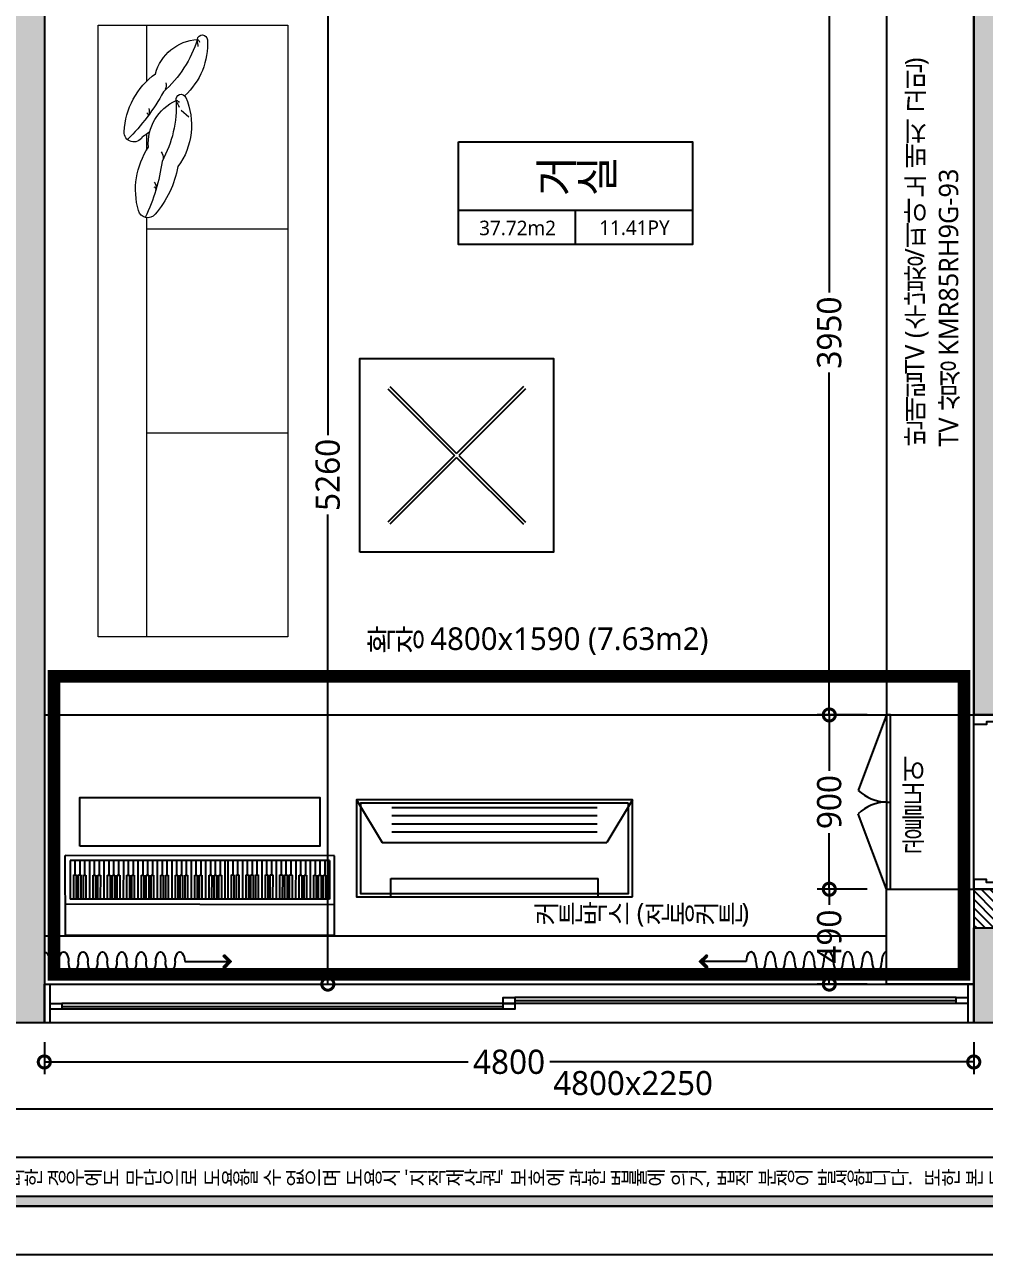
# Model space of a CAD drawing. Header units: millimetres. Extents: x -41292 to 298682, y -22072 to 33155.
# Drawn here: x 197501 to 202458, y 153 to 6505 of the extents above; entities that cross this region are included whole.
import ezdxf
from ezdxf.enums import TextEntityAlignment as Align

# ---------------------------------------------------------------- set-up
doc = ezdxf.new("R2010")
doc.units = ezdxf.units.MM
for name, pattern in [('CONT', [2, 1, 1]), ('DASHED2', [0.375, 0.25, -0.125]), ('HID', [2.3, 1.5, -0.8])]:
    doc.linetypes.add(name, pattern=pattern)
for name, color, linetype in [('0-ELC TEXT', 7, 'Continuous'), ('01. F-소품', 3, 'Continuous'), ('03-TEXT', 3, 'Continuous'), ('F-地坪分割线', 251, 'Continuous'), ('FORM(YOURNAME)-11', 1, 'Continuous'), ('fur', 6, 'Continuous'), ('P-门', 4, 'Continuous'), ('S-DIM', 7, 'Continuous'), ('TEX', 3, 'Continuous'), ('건축_벽체', 2, 'Continuous'), ('문자선', 3, 'Continuous'), ('벽1', 2, 'Continuous'), ('인테리어_가구_제작', 6, 'Continuous'), ('인테리어_기타', 8, 'Continuous'), ('인테리어_치수_내부', 8, 'Continuous'), ('인테리어_해치_벽체', 8, 'Continuous'), ('창호', 4, 'Continuous'), ('틀', 8, 'Continuous'), ('평면_가구', 6, 'Continuous')]:
    doc.layers.add(name, color=color, linetype=linetype)
doc.layers.add('인테리어_가구_보유', color=8, linetype='DASHED2', lineweight=0)
doc.styles.add('YOURNAME', font='@Microsoft JhengHei UI Light.ttf')
doc.styles.add('넥슨고딕', font='@Microsoft JhengHei Light.ttf')
doc.styles.add('돋움', font='malgun.ttf')
doc.styles.add('코레일둥고', font='@Microsoft JhengHei Light.ttf')
doc.dimstyles.new('50', dxfattribs={"dimscale": 50, "dimtxt": 2.5, "dimasz": 2.5, "dimexe": 1.25, "dimexo": 2, "dimtad": 0, "dimdec": 0, "dimtxsty": '넥슨고딕', "dimblk": 'DOTSMALL', "dimcen": 2.5, "dimclrd": 1, "dimclre": 1, "dimclrt": 2, "dimadec": 0, "dimazin": 0, "dimtfac": 1, "dimtdec": 0, "dimtix": 1, "dimtmove": 0, "dimatfit": 3, "dimldrblk": 'DOTSMALL', "dimfxl": 1.25, "dimarcsym": 0})

# ---------------------------------------------------------------- blocks, each defined once
blk = doc.blocks.new('FORM-ELEVATION')
at = {"layer": 'FORM(YOURNAME)-11'}
h = blk.add_hatch(color=256, dxfattribs=at)
h.dxf.hatch_style = 1
h.paths.add_polyline_path([(-10309, 35708), (71691, 35708), (71691, 35508), (-10309, 35508)])
h.paths.add_polyline_path([(-10309, -21492), (71691, -21492), (71691, -21692), (-10309, -21692)])
at = {"layer": 'Defpoints', "color": 158}
blk.add_line((62481, -20692), (-10309, -20692), dxfattribs=at)
blk.add_lwpolyline([(-10309, -21692), (71691, -21692), (71691, 35708), (-10309, 35708)], close=True, dxfattribs=at)
at = {"layer": 'Defpoints'}
blk.add_lwpolyline([(-8309, 33708), (61071, 33708), (61071, -19692), (-8309, -19692)], close=True, dxfattribs=at)
at = {"layer": 'FORM(YOURNAME)-11', "color": 250}
blk.add_lwpolyline([(-11309, -22692), (72691, -22692), (72691, 36708), (-11309, 36708)], close=True, dxfattribs=at)
at = {"layer": 'FORM(YOURNAME)-11'}
blk.add_lwpolyline([(-10309, -21492), (71691, -21492), (71691, -21692), (-10309, -21692)], close=True, dxfattribs=at)
at = {"layer": 'FORM(YOURNAME)-11', "color": 1, "style": 'YOURNAME'}
blk.add_text("- 본 도서는 어떠한 경우에도 무단으로 도용할 수 없으며 도용시 '지적재산권' 보호에 관한 법률에 의거, 법적 분쟁이 발생합니다.  또한 본 도서에 관한 모든 저작권은 당사에 있습니다. -", height=300, dxfattribs=at).set_placement((28146, -21092), align=Align.MIDDLE_CENTER)
at = {"layer": 'FORM(YOURNAME)-11', "color": 3, "style": 'YOURNAME'}
for tag, height, p in [('1', 451, (71041, -1219)), ('2', 451, (71041, -1863)), ('3', 451, (71041, -3150)), ('4', 451, (71041, -5081)), ('5', 515, (71041, -7398)), ('6', 515, (71041, -9650)), ('7', 515, (71041, -11903)), ('8', 515, (71041, -14155)), ('9', 515, (71041, -16408)), ('10', 515, (66791, -18596)), ('11', 515, (71041, -18660)), ('12', 515, (66791, -20848)), ('13', 515, (71041, -20848))]:
    blk.add_attdef(tag, text='', height=height, dxfattribs=at).set_placement(p, align=Align.MIDDLE_RIGHT)
blk = doc.blocks.new('asesdxd')
at = {"layer": '창호'}
for p, q in [((84366, 1479.4), (82086, 1479.4)), ((82026, 1449.4), (79746, 1449.4)), ((82026, 1419.4), (79746, 1419.4)), ((84366, 1449.4), (82086, 1449.4))]:
    blk.add_line(p, q, dxfattribs=at)
at = {"layer": '틀'}
for p, q in [((79656, 1549.4), (84456, 1549.4)), ((79656, 1349.4), (79656, 1549.4)), ((79686, 1349.4), (79686, 1549.4)), ((84426, 1549.4), (84426, 1349.4)), ((84456, 1549.4), (84456, 1349.4)), ((82086, 1464.4), (84366, 1464.4)), ((79746, 1434.4), (82026, 1434.4)), ((84456, 1349.4), (79656, 1349.4))]:
    blk.add_line(p, q, dxfattribs=at)
for points in [[(82026, 1449.4), (82026, 1479.4), (82086, 1479.4), (82086, 1449.4)], [(84366, 1449.4), (84366, 1479.4), (84426, 1479.4), (84426, 1449.4)], [(79686, 1419.4), (79686, 1449.4), (79746, 1449.4), (79746, 1419.4)], [(82026, 1419.4), (82026, 1449.4), (82086, 1449.4), (82086, 1419.4)]]:
    blk.add_lwpolyline(points, close=True, dxfattribs=at)
blk = doc.blocks.new('cvldksih')
at = {"layer": 'fur', "color": 8}
for p, q in [((322908.6, 20529.8), (321518.6, 20531.9)), ((321518.6, 20531.9), (321519.1, 20123.2)), ((322908.6, 20531.1), (322909.1, 20121.1)), ((322908.8, 20371.1), (321518.8, 20373.2)), ((321544.1, 20146.6), (321544.3, 20346.6)), ((321544.3, 20346.6), (322884.3, 20346.3)), ((321562.9, 20221.6), (321563, 20346.6)), ((321575.5, 20346.5), (321575.4, 20221.5)), ((321587.9, 20221.5), (321588, 20346.5)), ((321600.5, 20346.5), (321600.4, 20221.5)), ((321612.9, 20221.5), (321613, 20346.5)), ((321625.5, 20346.5), (321625.4, 20221.5)), ((321644.1, 20146.5), (321644.3, 20346.5)), ((321662.9, 20221.4), (321663, 20346.4)), ((321675.5, 20346.4), (321675.4, 20221.4)), ((321687.9, 20221.4), (321688, 20346.4)), ((321700.5, 20346.4), (321700.4, 20221.4)), ((321719.1, 20146.4), (321719.3, 20346.4)), ((321737.9, 20221.4), (321738, 20346.4)), ((321750.5, 20346.3), (321750.4, 20221.3)), ((321762.9, 20221.3), (321763, 20346.3)), ((321775.5, 20346.3), (321775.4, 20221.3)), ((321787.9, 20221.3), (321788, 20346.3)), ((321800.5, 20346.3), (321800.4, 20221.3)), ((321819.1, 20146.3), (321819.3, 20346.3)), ((321837.9, 20221.2), (321838, 20346.2)), ((321850.5, 20346.2), (321850.4, 20221.2)), ((321862.9, 20221.2), (321863, 20346.2)), ((321875.5, 20346.2), (321875.4, 20221.2)), ((321894.1, 20146.2), (321894.3, 20346.2)), ((321912.9, 20221.2), (321913, 20346.2)), ((321925.5, 20346.1), (321925.4, 20221.1)), ((321937.9, 20221.1), (321938, 20346.1)), ((321950.5, 20346.1), (321950.4, 20221.1)), ((321962.9, 20221.1), (321963, 20346.1)), ((321975.5, 20346.1), (321975.4, 20221.1)), ((321994.1, 20146.1), (321994.3, 20346.1)), ((322012.9, 20221), (322013, 20346)), ((322025.5, 20346), (322025.4, 20221)), ((322037.9, 20221), (322038, 20346)), ((322050.5, 20346), (322050.4, 20221)), ((322069.1, 20146), (322069.3, 20346)), ((322084.1, 20147.2), (322084.3, 20347.2)), ((322102.9, 20222.2), (322103, 20347.2)), ((322115.5, 20347.2), (322115.4, 20222.2)), ((322127.9, 20222.2), (322128, 20347.2)), ((322140.5, 20347.1), (322140.4, 20222.1)), ((322152.9, 20222.1), (322153, 20347.1)), ((322165.5, 20347.1), (322165.4, 20222.1)), ((322184.1, 20147.1), (322184.3, 20347.1)), ((322202.9, 20222.1), (322203, 20347.1)), ((322215.5, 20347), (322215.4, 20222)), ((322227.9, 20222), (322228, 20347)), ((322240.5, 20347), (322240.4, 20222)), ((322259.1, 20147), (322259.3, 20347)), ((322277.9, 20222), (322278, 20347)), ((322290.5, 20347), (322290.4, 20222)), ((322302.9, 20221.9), (322303, 20346.9)), ((322315.5, 20346.9), (322315.4, 20221.9)), ((322327.9, 20221.9), (322328, 20346.9)), ((322340.5, 20346.9), (322340.4, 20221.9)), ((322359.1, 20146.9), (322359.3, 20346.9)), ((322377.9, 20221.9), (322378, 20346.9)), ((322390.5, 20346.8), (322390.4, 20221.8)), ((322402.9, 20221.8), (322403, 20346.8)), ((322415.5, 20346.8), (322415.4, 20221.8)), ((322434.1, 20146.8), (322434.3, 20346.8)), ((322452.9, 20221.8), (322453, 20346.8)), ((322465.5, 20346.8), (322465.4, 20221.8)), ((322477.9, 20221.7), (322478, 20346.7)), ((322490.5, 20346.7), (322490.4, 20221.7)), ((322502.9, 20221.7), (322503, 20346.7)), ((322515.5, 20346.7), (322515.4, 20221.7)), ((322534.1, 20146.7), (322534.3, 20346.7)), ((322552.9, 20221.7), (322553, 20346.7)), ((322565.5, 20346.6), (322565.4, 20221.6)), ((322577.9, 20221.6), (322578, 20346.6)), ((322590.5, 20346.6), (322590.4, 20221.6)), ((322609.1, 20146.6), (322609.3, 20346.6)), ((322627.9, 20221.6), (322628, 20346.6)), ((322640.5, 20346.6), (322640.4, 20221.6)), ((322652.9, 20221.5), (322653, 20346.5)), ((322665.5, 20346.5), (322665.4, 20221.5)), ((322677.9, 20221.5), (322678, 20346.5)), ((322690.5, 20346.5), (322690.4, 20221.5)), ((322709.1, 20146.5), (322709.3, 20346.5)), ((322727.9, 20221.4), (322728, 20346.4)), ((322740.5, 20346.4), (322740.4, 20221.4)), ((322752.9, 20221.4), (322753, 20346.4)), ((322765.5, 20346.4), (322765.4, 20221.4)), ((322784.1, 20146.4), (322784.3, 20346.4)), ((322802.9, 20221.4), (322803, 20346.4)), ((322815.5, 20346.3), (322815.4, 20221.3)), ((322827.9, 20221.3), (322828, 20346.3)), ((322840.5, 20346.3), (322840.4, 20221.3)), ((322852.9, 20221.3), (322853, 20346.3)), ((322865.5, 20346.3), (322865.4, 20221.3)), ((322884.1, 20146.3), (322884.3, 20346.3)), ((321569.2, 20221.6), (321562.9, 20221.6)), ((321569.1, 20146.6), (321569.2, 20221.6)), ((321575.4, 20221.5), (321569.2, 20221.6)), ((321594.2, 20221.5), (321587.9, 20221.5)), ((321594.1, 20146.5), (321594.2, 20221.5)), ((321600.4, 20221.5), (321594.2, 20221.5)), ((321619.2, 20221.5), (321612.9, 20221.5)), ((321619.1, 20146.5), (321619.2, 20221.5)), ((321625.4, 20221.5), (321619.2, 20221.5)), ((321669.2, 20221.4), (321662.9, 20221.4)), ((321669.1, 20146.4), (321669.2, 20221.4)), ((321675.4, 20221.4), (321669.2, 20221.4)), ((321694.2, 20221.4), (321687.9, 20221.4)), ((321694.1, 20146.4), (321694.2, 20221.4)), ((321700.4, 20221.4), (321694.2, 20221.4)), ((321744.2, 20221.3), (321737.9, 20221.4)), ((321744.1, 20146.3), (321744.2, 20221.3)), ((321750.4, 20221.3), (321744.2, 20221.3)), ((321769.2, 20221.3), (321762.9, 20221.3)), ((321769.1, 20146.3), (321769.2, 20221.3)), ((321775.4, 20221.3), (321769.2, 20221.3)), ((321794.2, 20221.3), (321787.9, 20221.3)), ((321794.1, 20146.3), (321794.2, 20221.3)), ((321800.4, 20221.3), (321794.2, 20221.3)), ((321844.2, 20221.2), (321837.9, 20221.2)), ((321844.1, 20146.2), (321844.2, 20221.2)), ((321850.4, 20221.2), (321844.2, 20221.2)), ((321869.2, 20221.2), (321862.9, 20221.2)), ((321869.1, 20146.2), (321869.2, 20221.2)), ((321875.4, 20221.2), (321869.2, 20221.2)), ((321919.2, 20221.1), (321912.9, 20221.2)), ((321919.1, 20146.1), (321919.2, 20221.1)), ((321925.4, 20221.1), (321919.2, 20221.1)), ((321944.2, 20221.1), (321937.9, 20221.1)), ((321944.1, 20146.1), (321944.2, 20221.1)), ((321950.4, 20221.1), (321944.2, 20221.1)), ((321969.2, 20221.1), (321962.9, 20221.1)), ((321969.1, 20146.1), (321969.2, 20221.1)), ((321975.4, 20221.1), (321969.2, 20221.1)), ((322019.2, 20221), (322012.9, 20221)), ((322019.1, 20146), (322019.2, 20221)), ((322025.4, 20221), (322019.2, 20221)), ((322044.2, 20221), (322037.9, 20221)), ((322044.1, 20146), (322044.2, 20221)), ((322050.4, 20221), (322044.2, 20221)), ((322109.2, 20222.2), (322102.9, 20222.2)), ((322109.1, 20147.2), (322109.2, 20222.2)), ((322115.4, 20222.2), (322109.2, 20222.2)), ((322134.2, 20222.1), (322127.9, 20222.2)), ((322134.1, 20147.1), (322134.2, 20222.1)), ((322140.4, 20222.1), (322134.2, 20222.1)), ((322159.2, 20222.1), (322152.9, 20222.1)), ((322159.1, 20147.1), (322159.2, 20222.1)), ((322165.4, 20222.1), (322159.2, 20222.1)), ((322209.2, 20222.1), (322202.9, 20222.1)), ((322209.1, 20147.1), (322209.2, 20222.1)), ((322215.4, 20222), (322209.2, 20222.1)), ((322234.2, 20222), (322227.9, 20222)), ((322234.1, 20147), (322234.2, 20222)), ((322240.4, 20222), (322234.2, 20222)), ((322284.2, 20222), (322277.9, 20222)), ((322284.1, 20147), (322284.2, 20222)), ((322290.4, 20222), (322284.2, 20222)), ((322309.2, 20221.9), (322302.9, 20221.9)), ((322309.1, 20146.9), (322309.2, 20221.9)), ((322315.4, 20221.9), (322309.2, 20221.9)), ((322334.2, 20221.9), (322327.9, 20221.9)), ((322334.1, 20146.9), (322334.2, 20221.9)), ((322340.4, 20221.9), (322334.2, 20221.9)), ((322384.2, 20221.9), (322377.9, 20221.9)), ((322384.1, 20146.9), (322384.2, 20221.9)), ((322390.4, 20221.8), (322384.2, 20221.9)), ((322409.2, 20221.8), (322402.9, 20221.8)), ((322409.1, 20146.8), (322409.2, 20221.8)), ((322415.4, 20221.8), (322409.2, 20221.8)), ((322459.2, 20221.8), (322452.9, 20221.8)), ((322459.1, 20146.8), (322459.2, 20221.8)), ((322465.4, 20221.8), (322459.2, 20221.8)), ((322484.2, 20221.7), (322477.9, 20221.7)), ((322484.1, 20146.7), (322484.2, 20221.7)), ((322490.4, 20221.7), (322484.2, 20221.7)), ((322509.2, 20221.7), (322502.9, 20221.7)), ((322509.1, 20146.7), (322509.2, 20221.7)), ((322515.4, 20221.7), (322509.2, 20221.7)), ((322559.2, 20221.6), (322552.9, 20221.7)), ((322559.1, 20146.6), (322559.2, 20221.6)), ((322565.4, 20221.6), (322559.2, 20221.6)), ((322584.2, 20221.6), (322577.9, 20221.6)), ((322584.1, 20146.6), (322584.2, 20221.6)), ((322590.4, 20221.6), (322584.2, 20221.6)), ((322634.2, 20221.6), (322627.9, 20221.6)), ((322634.1, 20146.6), (322634.2, 20221.6)), ((322640.4, 20221.6), (322634.2, 20221.6)), ((322659.2, 20221.5), (322652.9, 20221.5)), ((322659.1, 20146.5), (322659.2, 20221.5)), ((322665.4, 20221.5), (322659.2, 20221.5)), ((322684.2, 20221.5), (322677.9, 20221.5)), ((322684.1, 20146.5), (322684.2, 20221.5)), ((322690.4, 20221.5), (322684.2, 20221.5)), ((322734.2, 20221.4), (322727.9, 20221.4)), ((322734.1, 20146.4), (322734.2, 20221.4)), ((322740.4, 20221.4), (322734.2, 20221.4)), ((322759.2, 20221.4), (322752.9, 20221.4)), ((322759.1, 20146.4), (322759.2, 20221.4)), ((322765.4, 20221.4), (322759.2, 20221.4)), ((322809.2, 20221.4), (322802.9, 20221.4)), ((322809.1, 20146.4), (322809.2, 20221.4)), ((322815.4, 20221.3), (322809.2, 20221.4)), ((322834.2, 20221.3), (322827.9, 20221.3)), ((322834.1, 20146.3), (322834.2, 20221.3)), ((322840.4, 20221.3), (322834.2, 20221.3)), ((322859.2, 20221.3), (322852.9, 20221.3)), ((322859.1, 20146.3), (322859.2, 20221.3)), ((322865.4, 20221.3), (322859.2, 20221.3)), ((321544.1, 20146.6), (322884.1, 20146.3)), ((321519.1, 20123.2), (322909.1, 20121.1))]:
    blk.add_line(p, q, dxfattribs=at)
blk.add_lwpolyline([(322834.1, 20071.7), (322834.1, 19821.7), (321593.6, 19821.7), (321593.6, 20071.7)], close=True, dxfattribs=at)
blk = doc.blocks.new('FFSFDF')
at = {"layer": '01. F-소품'}
blk.add_hatch(color=8, dxfattribs=at).paths.add_polyline_path([(1567672.9, 1746751.1), (1567679.9, 1746744.1), (1567715.3, 1746779.4), (1567679.9, 1746814.8), (1567672.9, 1746807.7), (1567701.2, 1746779.4)])
at = {"layer": '01. F-소품', "color": 8}
for p, q in [((1567474.8, 1746779.4), (1567701.2, 1746779.4)), ((1567672.9, 1746807.7), (1567679.9, 1746814.8)), ((1567672.9, 1746751.1), (1567679.9, 1746744.1))]:
    blk.add_line(p, q, dxfattribs=at)
for points in [[(1567672.9, 1746807.7), (1567701.2, 1746779.4), (1567672.9, 1746751.1)], [(1567679.9, 1746814.8), (1567715.3, 1746779.4), (1567679.9, 1746744.1)]]:
    blk.add_lwpolyline(points, dxfattribs=at)
for centre, start_param, end_param in [((1566799.8, 1746779.4), 1.570796, 4.712389), ((1566899.8, 1746779.4), 1.570796, 4.712389), ((1566999.8, 1746779.4), 1.570796, 4.712389), ((1567099.8, 1746779.4), 1.570796, 4.712389), ((1567199.8, 1746779.4), 1.570796, 4.712389), ((1567299.8, 1746779.4), 1.570796, 4.712389), ((1567399.8, 1746779.4), 1.570796, 4.712389), ((1566749.8, 1746779.4), 6.283185, 7.853982), ((1566849.8, 1746779.4), 4.712389, 7.853982), ((1566949.8, 1746779.4), 4.712389, 7.853982), ((1567049.8, 1746779.4), 4.712389, 7.853982), ((1567149.8, 1746779.4), 4.712389, 7.853982), ((1567249.8, 1746779.4), 4.712389, 7.853982), ((1567349.8, 1746779.4), 4.712389, 7.853982), ((1567449.8, 1746779.4), 4.712389, 7.853982)]:
    blk.add_ellipse(centre, major_axis=(0, -50), ratio=0.5, start_param=start_param, end_param=end_param, dxfattribs=at)
blk = doc.blocks.new('dasdac')
at = {"layer": '인테리어_치수_내부'}
for points in [[(891797.4, 112010.2), (891295.4, 112010.2), (891295.4, 110584.2), (891797.4, 110584.2), (891797.4, 112010.2)], [(891295.4, 112010.2), (891516.3, 111877.6)], [(891516.3, 110716.8), (891516.3, 111877.6)], [(891334.7, 110766.9), (891334.7, 111827.5)], [(891376.8, 110766.9), (891376.8, 111827.5)], [(891418.9, 110766.9), (891418.9, 111827.5)], [(891461.1, 110766.9), (891461.1, 111827.5)], [(891797.4, 111832.9), (891702.8, 111832.9)], [(891702.8, 110761.5), (891702.8, 111832.9)], [(891797.4, 110761.5), (891702.8, 110761.5)], [(891295.4, 110584.2), (891516.3, 110716.8)]]:
    blk.add_lwpolyline(points, dxfattribs=at)
blk = doc.blocks.new('zmsss')
at = {"layer": 'TEX', "color": 240, "true_color": 0xed1f24}
blk.add_lwpolyline([(122221.1, 19070.4), (122691.1, 19070.4), (122691.1, 17690.4), (122221.1, 17690.4)], close=True, dxfattribs=at)
at = {"layer": '건축_벽체'}
blk.add_blockref('dasdac', (-769090.2, -92916.8), dxfattribs=at)
blk = doc.blocks.new('tyzzk')
at = {"layer": '인테리어_가구_보유', "color": 8, "linetype": 'Continuous', "ltscale": 100}
for p, q in [((416402.9, 241733.8), (416693.4, 241733.8)), ((416966.8, 241733.8), (417048.6, 241733.8)), ((417397.5, 241733.8), (419562.9, 241733.8)), ((417456.2, 241733.8), (417456.2, 241003.8)), ((418509.5, 241733.8), (418509.5, 241003.8)), ((416792.3, 241580.9), (416792.3, 241580.9)), ((416879.2, 241514.7, 0), (416843.7, 241555.7, 0)), ((416879.2, 241514.7, 0), (416843.7, 241555.7, 0)), ((416476.7, 241471.2), (416476.7, 241471.2))]:
    blk.add_line(p, q, dxfattribs=at)
blk.add_lwpolyline([(416402.9, 241003.8), (419562.9, 241003.8), (419562.9, 241983.8), (416402.9, 241983.8)], close=True, dxfattribs=at)
for centre, radius, start, end in [((416974.2, 241452.7), 397.3, 92.97697, 143.69973), ((416278, 242527.9), 998.3, 298.06564, 315.8328), ((416956.2, 241799.3), 50.3, 299.52608, 92.97697), ((417253.4, 241393.3), 397.3, 74.21523, 123.69973), ((417347.9, 241727.6), 50, 310.64274, 74.21523), ((417014.7, 241480.5), 244.1, 85.71289, 155.71067), ((416850, 241758.5), 39, 246.81011, 297.30329), ((416867.8, 241742), 15.8, 220.86444, 310.86444), ((416533.1, 242032.9), 526.9, 323.17999, 328.23053), ((416967, 242641.8), 998.3, 278.06564, 295.46659), ((416720.1, 241453), 244.1, 105.71289, 175.71067), ((416296.1, 242046.7), 603.2, 287.42796, 318.48913), ((416713.9, 241685.3), 52.6, 255.42543, 294.97307), ((416819.3, 242183.5), 603.2, 267.42796, 298.48913), ((417088.3, 241701), 52.6, 235.42543, 274.97307), ((417037.3, 242089.4), 526.9, 280.56836, 310.64274), ((417241.3, 241723.2), 39, 226.81011, 277.30329), ((417252.4, 241701.6), 15.8, 200.86444, 290.86444), ((416786.6, 241555.5), 26.1, 77.55899, 246.50325), ((416920.3, 241862.9), 361.4, 246.50325, 306.23881), ((416812.6, 241583.1), 20.5, 186.09386, 240.06598), ((416867.3, 241677.7), 118.8, 234.03639, 250.11083), ((416500.6, 241780.1), 361.4, 266.50325, 317.75802), ((416480.1, 241445.4), 26.1, 97.55899, 266.50325), ((416495.1, 241480.2), 20.5, 206.09386, 260.06598), ((416514.1, 241587.8), 118.8, 254.03639, 270.11083)]:
    blk.add_arc(centre, radius, start, end, dxfattribs=at)
blk = doc.blocks.new('ediehsx')
at = {"layer": '인테리어_해치_벽체'}
h = blk.add_hatch(dxfattribs=at)
h.set_pattern_fill('ANSI31', color=256, scale=10, angle=450)
h.paths.add_polyline_path([(51456, -7810.6), (52456, -7810.6), (52456, -8020.6), (51456, -8020.6)])
h.paths.add_polyline_path([(54456, -18160.6), (54566.7, -18160.6), (54566.7, -17960.6), (54456, -17960.6)])
h.paths.add_polyline_path([(58986, -10080.6), (58986, -10910.6), (58856, -10910.6), (58856, -10080.6)])
h.paths.add_polyline_path([(58986, -9480.6), (58786, -9480.6), (58786, -10080.6), (58986, -10080.6)])
h.paths.add_polyline_path([(50716, -9920.6), (50716, -10660.6), (50586, -10660.6), (50586, -9920.6)])
h.paths.add_polyline_path([(50716, -9370.6), (50516, -9370.6), (50516, -9920.6), (50716, -9920.6)])
h.paths.add_polyline_path([(51616, -11560.6), (50916, -11560.6), (50916, -11660.6), (51616, -11660.6)])
h.paths.add_polyline_path([(47966, -11660.6), (48066, -11660.6), (48066, -12190.6), (47966, -12190.6)])
at = {"layer": '문자선'}
blk.add_lwpolyline([(54456, -18160.6), (54566.7, -18160.6), (54566.7, -17960.6), (54456, -17960.6)], close=True, dxfattribs=at)
blk = doc.blocks.new('rhsiehxedsl')
at = {"layer": '인테리어_해치_벽체'}
h = blk.add_hatch(color=256, dxfattribs=at)
h.dxf.hatch_style = 1
h.paths.add_polyline_path([(54266, -16290.6), (54266, -16490.6), (54366, -16490.6), (54366, -21710.6), (54566, -21710.6), (54566, -19100.6), (54641, -19100.6), (54641, -17710.6), (54566, -17710.6), (54566, -16290.6)])
h.paths.add_polyline_path([(52456, -17810.6), (53466, -17810.6), (53466, -18020.6), (52456, -18020.6)])
h.paths.add_polyline_path([(57966, -28160.6), (57966, -28360.6), (59146, -28360.6), (59146, -18980.6), (58046, -18980.6), (58046, -17710.6), (57181, -17710.6), (57181, -17910.6), (57846, -17910.6), (57846, -18665.6), (57636, -18665.6), (57636, -18880.6), (57266, -18880.6), (57266, -21510.6), (55466, -21510.6), (55466, -21710.6), (56386, -21710.6), (56386, -23110.6), (55556, -23110.6), (55556, -23310.6), (57236, -23310.6), (57236, -21810.6), (57566, -21810.6), (57566, -21710.6), (57466, -21710.6), (57466, -19230.6), (58986, -19230.6), (58986, -21710.6), (58366, -21710.6), (58366, -21810.6), (58986, -21810.6), (58986, -23210.6), (58846, -23210.6), (58846, -26860.6), (57966, -26860.6), (57966, -27060.6), (58846, -27060.6), (58846, -28160.6)])
h.paths.add_polyline_path([(54456, -27060.6), (54966, -27060.6), (54966, -26860.6), (54656, -26860.6), (54656, -23110.6), (54456, -23110.6)])
h.paths.add_polyline_path([(54456, -28160.6), (54566, -28160.6), (54566, -28650.6), (54456, -28650.6)])
h.paths.add_polyline_path([(49456, -23190.6), (49656, -23190.6), (49656, -28650.6), (49456, -28650.6)])
h.paths.add_polyline_path([(48556, -23190.6), (48556, -23390.6), (45866, -23390.6), (45866, -28280.6), (46566, -28280.6), (46566, -28480.6), (45666, -28480.6), (45666, -23190.6)])
h.paths.add_polyline_path([(49616, -18160.6), (50716, -18160.6), (50716, -18920.6), (49616, -18920.6)], flags=16)
h.paths.add_polyline_path([(48866, -16790.6), (49496, -16790.6), (49496, -16290.6), (50806, -16290.6), (50806, -16490.6), (49616, -16490.6), (49616, -17950.6), (50766, -17950.6), (50766, -17810.6), (51456, -17810.6), (51456, -18020.6), (50916, -18020.6), (50916, -21660.6), (49966, -21660.6), (49966, -21460.6), (50716, -21460.6), (50716, -19120.6), (49166, -19120.6), (49166, -21660.6), (48966, -21660.6), (48966, -18980.6), (49516, -18980.6), (49516, -18160.6), (48966, -18160.6), (48966, -17950.6), (49296, -17950.6), (49296, -17730.6), (49516, -17730.6), (49516, -16990.6), (48866, -16990.6)])
h.paths.add_polyline_path([(45666, -16790.6), (45866, -16790.6), (45866, -21460.6), (48066, -21460.6), (48066, -21660.6), (45866, -21660.6), (45866, -22050.6), (45666, -22050.6)])
at = {"layer": '벽1'}
for points in [[(54456, -27060.6), (54966, -27060.6), (54966, -26860.6), (54656, -26860.6), (54656, -23110.6), (54456, -23110.6)], [(54456, -28160.6), (54566, -28160.6), (54566, -28650.6), (54456, -28650.6)]]:
    blk.add_lwpolyline(points, close=True, dxfattribs=at)
blk.add_lwpolyline([(49456, -23190.6), (49656, -23190.6), (49656, -28650.6), (49456, -28650.6), (49456, -23190.6)], dxfattribs=at)
blk = doc.blocks.new('_DotSmall')
at = {"color": 0, "linetype": 'ByBlock', "const_width": 0.5}
blk.add_lwpolyline([(-0.0625, 0, 1), (0.0625, 0, 1)], format="xyb", close=True, dxfattribs=at)
blk = doc.blocks.new('*D341')
at = {"layer": 'Defpoints', "color": 0, "transparency": 16777216}
for p in [(197603.2, 6809.4), (197603.2, 1549.4), (199067.3, 1549.4)]:
    blk.add_point(p, dxfattribs=at)
at = {"layer": 'S-DIM', "color": 1, "lineweight": -2, "transparency": 16777216}
for p, q in [((197703.2, 6809.4), (199129.8, 6809.4)), ((199067.3, 6809.4), (199067.3, 4383.9)), ((199067.3, 1549.4), (199067.3, 3974.9)), ((197703.2, 1549.4), (199129.8, 1549.4))]:
    blk.add_line(p, q, dxfattribs=at)
at = {"layer": 'S-DIM', "color": 1, "lineweight": -2, "transparency": 16777216, "xscale": 125, "yscale": 125, "zscale": 125}
for p, rotation in [((199067.3, 6809.4), 90), ((199067.3, 1549.4), 270)]:
    blk.add_blockref('_DotSmall', p, dxfattribs=dict(at, rotation=rotation))
at = {"layer": 'S-DIM', "color": 2, "transparency": 16777216, "insert": (199067.3, 4179.4), "char_height": 125, "attachment_point": 5, "rotation": 90, "style": '넥슨고딕'}
blk.add_mtext('5260', dxfattribs=at)
blk = doc.blocks.new('*D347')
at = {"layer": 'Defpoints', "color": 0, "transparency": 16777216}
for p in [(201657.2, 6889.4), (201953.2, 6889.4), (201953.2, 2939.4)]:
    blk.add_point(p, dxfattribs=at)
at = {"layer": 'S-DIM', "color": 1, "lineweight": -2, "transparency": 16777216}
for p, q in [((201853.2, 6889.4), (201594.7, 6889.4)), ((201657.2, 6889.4), (201657.2, 5120.8)), ((201657.2, 2939.4), (201657.2, 4708)), ((201853.2, 2939.4), (201594.7, 2939.4))]:
    blk.add_line(p, q, dxfattribs=at)
at = {"layer": 'S-DIM', "color": 1, "lineweight": -2, "transparency": 16777216, "xscale": 125, "yscale": 125, "zscale": 125}
for p, rotation in [((201657.2, 6889.4), 90), ((201657.2, 2939.4), 270)]:
    blk.add_blockref('_DotSmall', p, dxfattribs=dict(at, rotation=rotation))
at = {"layer": 'S-DIM', "color": 2, "transparency": 16777216, "insert": (201657.2, 4914.4), "char_height": 125, "attachment_point": 5, "rotation": 90, "style": '넥슨고딕'}
blk.add_mtext('3950', dxfattribs=at)
blk = doc.blocks.new('*D348')
at = {"layer": 'Defpoints', "color": 0, "transparency": 16777216}
for p in [(201953.2, 2939.4), (201657.2, 2039.4), (201953.2, 2039.4)]:
    blk.add_point(p, dxfattribs=at)
at = {"layer": 'S-DIM', "color": 1, "lineweight": -2, "transparency": 16777216}
for p, q in [((201853.2, 2939.4), (201594.7, 2939.4)), ((201657.2, 2939.4), (201657.2, 2650.4)), ((201657.2, 2039.4), (201657.2, 2328.4)), ((201853.2, 2039.4), (201594.7, 2039.4))]:
    blk.add_line(p, q, dxfattribs=at)
at = {"layer": 'S-DIM', "color": 1, "lineweight": -2, "transparency": 16777216, "xscale": 125, "yscale": 125, "zscale": 125}
for p, rotation in [((201657.2, 2939.4), 90), ((201657.2, 2039.4), 270)]:
    blk.add_blockref('_DotSmall', p, dxfattribs=dict(at, rotation=rotation))
at = {"layer": 'S-DIM', "color": 2, "transparency": 16777216, "insert": (201657.2, 2489.4), "char_height": 125, "attachment_point": 5, "rotation": 90, "style": '넥슨고딕'}
blk.add_mtext('900', dxfattribs=at)
blk = doc.blocks.new('*D349')
at = {"layer": 'Defpoints', "color": 0, "transparency": 16777216}
for p in [(201953.2, 2039.4), (201657.2, 1549.4), (201953.2, 1549.4)]:
    blk.add_point(p, dxfattribs=at)
at = {"layer": 'S-DIM', "color": 1, "lineweight": -2, "transparency": 16777216}
for p, q in [((201853.2, 2039.4), (201594.7, 2039.4)), ((201657.2, 2039.4), (201657.2, 1959.1)), ((201657.2, 1549.4), (201657.2, 1629.7)), ((201853.2, 1549.4), (201594.7, 1549.4))]:
    blk.add_line(p, q, dxfattribs=at)
at = {"layer": 'S-DIM', "color": 1, "lineweight": -2, "transparency": 16777216, "xscale": 125, "yscale": 125, "zscale": 125}
for p, rotation in [((201657.2, 2039.4), 90), ((201657.2, 1549.4), 270)]:
    blk.add_blockref('_DotSmall', p, dxfattribs=dict(at, rotation=rotation))
at = {"layer": 'S-DIM', "color": 2, "transparency": 16777216, "insert": (201657.2, 1794.4), "char_height": 125, "attachment_point": 5, "rotation": 90, "style": '넥슨고딕'}
blk.add_mtext('490', dxfattribs=at)
blk = doc.blocks.new('*D373')
at = {"layer": 'Defpoints', "color": 0, "transparency": 16777216}
for p in [(197603.2, 1349.4), (202403.2, 1349.4), (202403.2, 1147.1)]:
    blk.add_point(p, dxfattribs=at)
at = {"layer": 'S-DIM', "color": 1, "lineweight": -2, "transparency": 16777216}
for p, q in [((197603.2, 1249.4), (197603.2, 1084.6)), ((202403.2, 1249.4), (202403.2, 1084.6)), ((197603.2, 1147.1), (199792.5, 1147.1)), ((202403.2, 1147.1), (200214, 1147.1))]:
    blk.add_line(p, q, dxfattribs=at)
at = {"layer": 'S-DIM', "color": 1, "lineweight": -2, "transparency": 16777216, "xscale": 125, "yscale": 125, "zscale": 125, "rotation": 180}
blk.add_blockref('_DotSmall', (197603.2, 1147.1), dxfattribs=at)
at = {"layer": 'S-DIM', "color": 1, "lineweight": -2, "transparency": 16777216, "xscale": 125, "yscale": 125, "zscale": 125}
blk.add_blockref('_DotSmall', (202403.2, 1147.1), dxfattribs=at)
at = {"layer": 'S-DIM', "color": 2, "transparency": 16777216, "insert": (200003.2, 1147.1), "char_height": 125, "attachment_point": 5, "style": '넥슨고딕'}
blk.add_mtext('4800', dxfattribs=at)

msp = doc.modelspace()

# ---------------------------------------------------------------- linework, layer by layer
msp.add_line((202513.98, 2939.4), (202403.22, 2939.4))
at = {"color": 146, "linetype": 'HID', "ltscale": 20, "true_color": 0x105689, "const_width": 65}
msp.add_lwpolyline([(197653.22, 1599.4), (202353.22, 1599.4), (202353.22, 3139.4), (197653.22, 3139.4)], close=True, dxfattribs=at)
at = {"layer": 'F-地坪分割线'}
msp.add_line((202403.22, 2039.4), (202403.22, 2939.4), dxfattribs=at)
at = {"layer": 'P-门'}
for points in [[(202513.98, 2939.4), (202513.98, 2904.4), (202468.98, 2904.4), (202468.98, 2889.4), (202403.22, 2889.4), (202403.22, 2939.4)], [(202513.98, 2039.4), (202513.98, 2074.4), (202468.98, 2074.4), (202468.98, 2089.4), (202403.22, 2089.4), (202403.22, 2039.4)]]:
    msp.add_lwpolyline(points, close=True, dxfattribs=at)
at = {"layer": '인테리어_가구_제작', "color": 8, "linetype": 'CONT', "ltscale": 200}
for p, q in [((201953.22, 2939.4), (201807.09, 2549.99)), ((201953.22, 2039.4), (201807.09, 2428.81))]:
    msp.add_line(p, q, dxfattribs=at)
for points in [[(197603.22, 2939.4), (202403.22, 2939.4)], [(197603.22, 1799.4), (201953.22, 1799.4)]]:
    msp.add_lwpolyline(points, dxfattribs=at)
for centre, start, end in [((201954.95, 2700.08), 225.42912, 269.52868), ((201954.95, 2278.72), 90.47132, 134.57088)]:
    msp.add_arc(centre, 210.69, start, end, dxfattribs=at)
at = {"layer": '인테리어_기타', "color": 152, "true_color": 0x2776bb}
msp.add_line((200346.29, 5368.63), (200346.29, 5545.51), dxfattribs=at)
at = {"layer": '인테리어_기타'}
for p, q in [((199377.29, 4624.65), (199721.99, 4279.95)), ((199387.9, 4635.26), (199732.6, 4290.56)), ((200077.29, 4635.26), (199732.6, 4290.56)), ((200087.9, 4624.65), (199743.2, 4279.95)), ((199721.99, 4279.95), (199377.29, 3935.26)), ((199732.6, 4269.35), (199387.9, 3924.65)), ((199732.6, 4269.35), (200077.29, 3924.65)), ((199743.2, 4279.95), (200087.9, 3935.26))]:
    msp.add_line(p, q, dxfattribs=at)
at = {"layer": '인테리어_기타', "color": 152, "true_color": 0x2776bb}
msp.add_lwpolyline([(199742.69, 5899.27), (200949.89, 5899.27), (200949.89, 5545.51), (199742.69, 5545.51)], close=True, dxfattribs=at)
msp.add_lwpolyline([(200949.89, 5545.51), (200949.89, 5368.63), (199742.69, 5368.63), (199742.69, 5545.51)], dxfattribs=at)
at = {"layer": '인테리어_기타'}
msp.add_lwpolyline([(199232.6, 3779.95), (199232.6, 4779.95), (200232.6, 4779.95), (200232.6, 3779.95)], close=True, dxfattribs=at)
at = {"layer": '평면_가구'}
for points in [[(202403.22, 6889.4), (201953.22, 6889.4), (201953.22, 2939.4), (202403.22, 2939.4), (202403.22, 6889.4)], [(201953.22, 2939.4), (201953.22, 2039.4), (201973.22, 2039.4), (201973.22, 2939.4), (201953.22, 2939.4)], [(201953.22, 2489.4), (201973.22, 2489.4)]]:
    msp.add_lwpolyline(points, dxfattribs=at)
msp.add_lwpolyline([(201953.22, 2039.4), (202403.22, 2039.4), (202403.22, 1549.4), (201953.22, 1549.4)], close=True, dxfattribs=at)

# ---------------------------------------------------------------- block references
for name, p in [('asesdxd', (117947.24, 0)), ('rhsiehxedsl', (147947.24, 30000)), ('ediehsx', (147947.24, 20000))]:
    msp.add_blockref(name, p)
at = {"rotation": 180}
msp.add_blockref('cvldksih', (520620.32, 22334.18), dxfattribs=at)
at = {"color": 20, "rotation": 270}
msp.add_blockref('zmsss', (181547.84, 124706.55), dxfattribs=at)
at = {"color": 8, "xscale": -1, "rotation": 180}
msp.add_blockref('FFSFDF', (-1369146.55, 1748445.33), dxfattribs=at)
at = {"color": 8, "rotation": 180}
msp.add_blockref('FFSFDF', (1768702.98, 1748445.33), dxfattribs=at)
at = {"layer": '인테리어_가구_제작', "color": 8, "linetype": 'CONT', "ltscale": 200, "xscale": 0.25, "yscale": 0.25, "zscale": 0.25}
msp.add_blockref('FORM-ELEVATION', (193563.65, 5826.1), dxfattribs=at)
at = {"layer": '인테리어_기타', "xscale": -1, "rotation": 90}
msp.add_blockref('tyzzk', (439864.8, 422905.74), dxfattribs=at)

# ---------------------------------------------------------------- texts
at = {"color": 146, "linetype": 'HID', "ltscale": 20, "true_color": 0x105689, "style": '코레일둥고'}
msp.add_text('확장 4800x1590 (7.63m2)', height=116.6667, dxfattribs=at).set_placement((200148.4, 3275.01), align=Align.CENTER)
at = {"layer": '0-ELC TEXT', "style": '코레일둥고'}
for s, p in [('반매립TV (수납장/피아노 배치 고민)', (202147.84, 4325.08)), ('TV 삼성 KMR85RH9G-93', (202322.77, 4325.08)), ('공틀도어', (202136.11, 2216.59))]:
    msp.add_text(s, height=100, rotation=90, dxfattribs=at).set_placement(p)
msp.add_text('커튼박스 (전동커튼)', height=100, dxfattribs=at).set_placement((200127.06, 1868.38))
at = {"layer": '03-TEXT'}
for s, height, style, p in [('거실', 166.667, '코레일둥고', (200341.31, 5645.81)), ('37.72m2', 75, '넥슨고딕', (200047.26, 5417.52)), ('11.41PY', 75, '넥슨고딕', (200650.77, 5418.91))]:
    msp.add_text(s, height=height, dxfattribs=dict(at, style=style)).set_placement(p, align=Align.CENTER)
at = {"layer": '인테리어_기타', "color": 152, "true_color": 0x2776bb, "insert": (200107.6, 1100.2), "char_height": 123.9957, "attachment_point": 1, "style": '돋움'}
msp.add_mtext_dynamic_manual_height_columns('\\pxi-3,l4,t4;4800x2250', width=2076.8239, gutter_width=184.39, heights=[178.99], dxfattribs=at)

# ---------------------------------------------------------------- dimensions: what is measured, and where the dimension line sits
at = {"layer": 'S-DIM'}
for base, p1, p2, picture, middle in [((201657.22, 6889.4), (201953.22, 2939.4), (201953.22, 6889.4), '*D347', (201657.22, 4914.4)), ((199067.34, 1549.4), (197603.22, 6809.4), (197603.22, 1549.4), '*D341', (199067.34, 4179.4)), ((201657.22, 2039.4), (201953.22, 2939.4), (201953.22, 2039.4), '*D348', (201657.22, 2489.4)), ((201657.22, 1549.4), (201953.22, 2039.4), (201953.22, 1549.4), '*D349', (201657.22, 1794.4))]:
    dim = msp.add_linear_dim(base=base, p1=p1, p2=p2, angle=90, dimstyle='50', dxfattribs=at)
    dim.commit()
    dim.dimension.update_dxf_attribs({"geometry": picture, "text_midpoint": middle})
dim = msp.add_linear_dim(base=(202403.22, 1147.1), p1=(197603.22, 1349.4), p2=(202403.22, 1349.4), dimstyle='50', dxfattribs=at)
dim.commit()
dim.dimension.update_dxf_attribs({"geometry": '*D373', "text_midpoint": (200003.22, 1147.1)})

doc.saveas('drawing.dxf')
